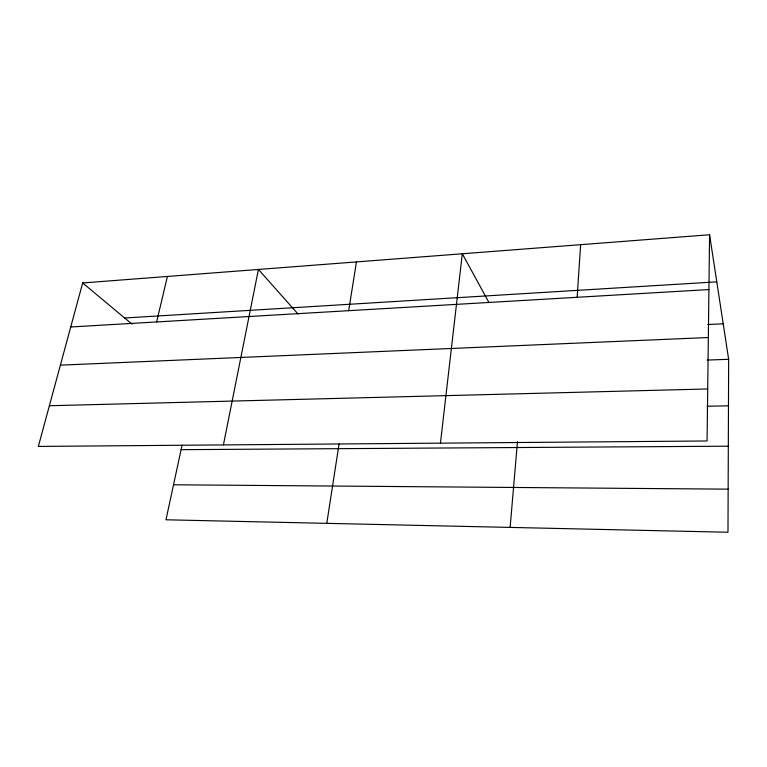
<?xml version="1.0" encoding="UTF-8"?>
<svg xmlns="http://www.w3.org/2000/svg" width="767" height="767" viewBox="0 0 767 767"><rect width="100%" height="100%" fill="white"/><g stroke="black" fill="none" stroke-linecap="round" stroke-linejoin="round"><path stroke-width="1.15" d="M709.58 234.76L707.078 440.977L38.35 446.423L82.663 282.965L709.58 234.76L728.65 359.311L727.979 532.24L165.979 519.786L182.076 445.09M577.148 297.289L580.629 244.673M510.122 527.418L517.466 441.658M440.44 443.153L462.309 253.772L488.742 302.15M326.78 523.353L339.072 443.968M348.678 310.683L356.444 261.911M223.408 444.918L258.421 269.447L298.027 314.01M156.631 321.939L167.407 276.446M124.647 317.998L716.79 281.853M70.727 326.982L708.919 289.562M707.807 324.518L723.214 323.789M60.382 365.15L708.334 337.518M707.222 360.059L728.65 359.311M49.376 405.743L707.711 388.965M707.136 406.242L728.468 405.82M181.089 449.673L728.314 446.193M173.524 484.782L728.151 489.154M82.663 282.965L131.972 324.115"/></g></svg>
